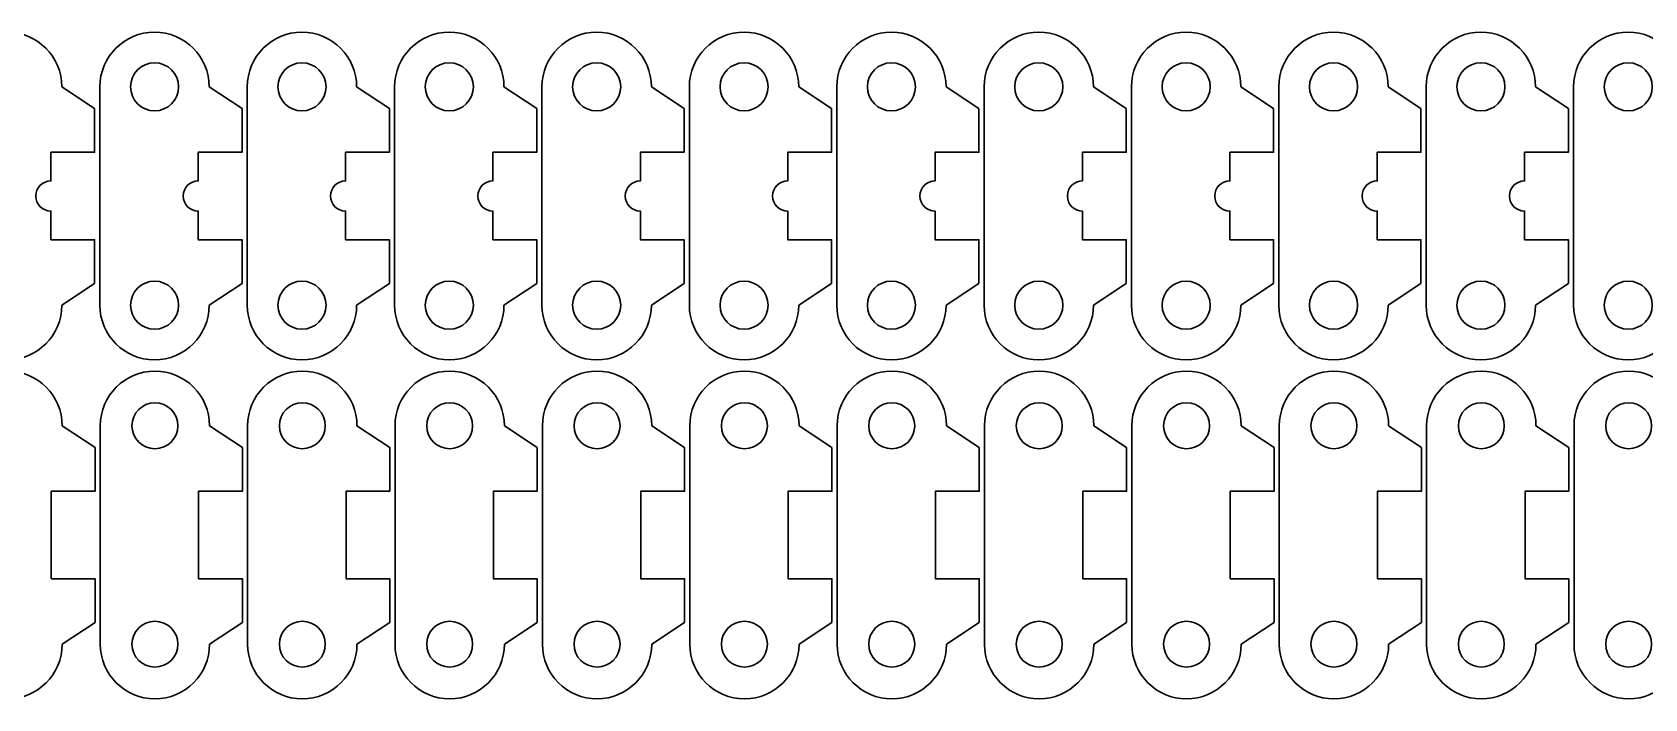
# Model space of a CAD drawing. Header units: inches. Extents: x 1117 to 1992, y -2324 to -585.
# Drawn here: x 1594.5 to 1668.3, y -2175.8 to -2145.3 of the extents above; entities that cross this region are included whole.
import ezdxf

# ---------------------------------------------------------------- set-up
doc = ezdxf.new("R2010")
doc.units = ezdxf.units.IN
doc.header["$MEASUREMENT"] = 0
doc.layers.add('Layer 1', color=7, linetype='Continuous')

msp = doc.modelspace()

# ---------------------------------------------------------------- linework, layer by layer
at = {"layer": 'Layer 1', "color": 18, "lineweight": 30, "true_color": 0x010101}
for points, knots in [([(1597.384, -2148.768), (1597.384, -2148.768), (1595.885, -2147.768), (1595.885, -2147.768), (1595.885, -2146.388), (1594.765, -2145.268), (1593.384, -2145.268), (1592.004, -2145.268), (1590.884, -2146.388), (1590.884, -2147.768), (1590.884, -2147.768), (1590.884, -2157.768), (1590.884, -2157.768), (1590.884, -2159.15), (1592.004, -2160.268), (1593.384, -2160.268), (1594.765, -2160.268), (1595.885, -2159.149), (1595.885, -2157.768), (1595.885, -2157.768), (1597.384, -2156.768), (1597.384, -2156.768), (1597.384, -2156.768), (1597.384, -2154.768), (1597.384, -2154.768), (1597.384, -2154.768), (1595.382, -2154.768), (1595.382, -2154.768), (1595.382, -2154.768), (1595.382, -2153.459), (1595.382, -2153.459), (1595.001, -2153.459), (1594.692, -2153.149), (1594.692, -2152.768), (1594.692, -2152.386), (1595.001, -2152.077), (1595.382, -2152.077), (1595.382, -2152.077), (1595.382, -2150.768), (1595.382, -2150.768), (1595.382, -2150.768), (1597.384, -2150.768), (1597.384, -2150.768), (1597.384, -2150.768), (1597.384, -2148.768), (1597.384, -2148.768)], [0, 0, 0, 0, 1, 1, 1, 2, 2, 2, 3, 3, 3, 4, 4, 4, 5, 5, 5, 6, 6, 6, 7, 7, 7, 8, 8, 8, 9, 9, 9, 10, 10, 10, 11, 11, 11, 12, 12, 12, 13, 13, 13, 14, 14, 14, 15, 15, 15, 15]), ([(1604.124, -2148.768), (1604.124, -2148.768), (1602.624, -2147.768), (1602.624, -2147.768), (1602.624, -2146.388), (1601.504, -2145.268), (1600.124, -2145.268), (1598.744, -2145.268), (1597.623, -2146.388), (1597.623, -2147.768), (1597.623, -2147.768), (1597.623, -2157.768), (1597.623, -2157.768), (1597.623, -2159.15), (1598.744, -2160.268), (1600.124, -2160.268), (1601.505, -2160.268), (1602.624, -2159.149), (1602.624, -2157.768), (1602.624, -2157.768), (1604.124, -2156.768), (1604.124, -2156.768), (1604.124, -2156.768), (1604.124, -2154.768), (1604.124, -2154.768), (1604.124, -2154.768), (1602.122, -2154.768), (1602.122, -2154.768), (1602.122, -2154.768), (1602.122, -2153.459), (1602.122, -2153.459), (1601.74, -2153.459), (1601.431, -2153.149), (1601.431, -2152.768), (1601.431, -2152.386), (1601.74, -2152.077), (1602.122, -2152.077), (1602.122, -2152.077), (1602.122, -2150.768), (1602.122, -2150.768), (1602.122, -2150.768), (1604.124, -2150.768), (1604.124, -2150.768), (1604.124, -2150.768), (1604.124, -2148.768), (1604.124, -2148.768)], [0, 0, 0, 0, 1, 1, 1, 2, 2, 2, 3, 3, 3, 4, 4, 4, 5, 5, 5, 6, 6, 6, 7, 7, 7, 8, 8, 8, 9, 9, 9, 10, 10, 10, 11, 11, 11, 12, 12, 12, 13, 13, 13, 14, 14, 14, 15, 15, 15, 15]), ([(1610.863, -2148.768), (1610.863, -2148.768), (1609.364, -2147.768), (1609.364, -2147.768), (1609.364, -2146.388), (1608.244, -2145.268), (1606.863, -2145.268), (1605.483, -2145.268), (1604.363, -2146.388), (1604.363, -2147.768), (1604.363, -2147.768), (1604.363, -2157.768), (1604.363, -2157.768), (1604.363, -2159.15), (1605.483, -2160.268), (1606.863, -2160.268), (1608.244, -2160.268), (1609.364, -2159.149), (1609.364, -2157.768), (1609.364, -2157.768), (1610.863, -2156.768), (1610.863, -2156.768), (1610.863, -2156.768), (1610.863, -2154.768), (1610.863, -2154.768), (1610.863, -2154.768), (1608.861, -2154.768), (1608.861, -2154.768), (1608.861, -2154.768), (1608.861, -2153.459), (1608.861, -2153.459), (1608.48, -2153.459), (1608.171, -2153.149), (1608.171, -2152.768), (1608.171, -2152.386), (1608.48, -2152.077), (1608.861, -2152.077), (1608.861, -2152.077), (1608.861, -2150.768), (1608.861, -2150.768), (1608.861, -2150.768), (1610.863, -2150.768), (1610.863, -2150.768), (1610.863, -2150.768), (1610.863, -2148.768), (1610.863, -2148.768)], [0, 0, 0, 0, 1, 1, 1, 2, 2, 2, 3, 3, 3, 4, 4, 4, 5, 5, 5, 6, 6, 6, 7, 7, 7, 8, 8, 8, 9, 9, 9, 10, 10, 10, 11, 11, 11, 12, 12, 12, 13, 13, 13, 14, 14, 14, 15, 15, 15, 15]), ([(1617.603, -2148.768), (1617.603, -2148.768), (1616.104, -2147.768), (1616.104, -2147.768), (1616.104, -2146.388), (1614.983, -2145.268), (1613.603, -2145.268), (1612.223, -2145.268), (1611.103, -2146.388), (1611.103, -2147.768), (1611.103, -2147.768), (1611.103, -2157.768), (1611.103, -2157.768), (1611.103, -2159.15), (1612.223, -2160.268), (1613.603, -2160.268), (1614.984, -2160.268), (1616.104, -2159.149), (1616.104, -2157.768), (1616.104, -2157.768), (1617.603, -2156.768), (1617.603, -2156.768), (1617.603, -2156.768), (1617.603, -2154.768), (1617.603, -2154.768), (1617.603, -2154.768), (1615.601, -2154.768), (1615.601, -2154.768), (1615.601, -2154.768), (1615.601, -2153.459), (1615.601, -2153.459), (1615.22, -2153.459), (1614.91, -2153.149), (1614.91, -2152.768), (1614.91, -2152.386), (1615.22, -2152.077), (1615.601, -2152.077), (1615.601, -2152.077), (1615.601, -2150.768), (1615.601, -2150.768), (1615.601, -2150.768), (1617.603, -2150.768), (1617.603, -2150.768), (1617.603, -2150.768), (1617.603, -2148.768), (1617.603, -2148.768)], [0, 0, 0, 0, 1, 1, 1, 2, 2, 2, 3, 3, 3, 4, 4, 4, 5, 5, 5, 6, 6, 6, 7, 7, 7, 8, 8, 8, 9, 9, 9, 10, 10, 10, 11, 11, 11, 12, 12, 12, 13, 13, 13, 14, 14, 14, 15, 15, 15, 15]), ([(1624.343, -2148.768), (1624.343, -2148.768), (1622.843, -2147.768), (1622.843, -2147.768), (1622.843, -2146.388), (1621.723, -2145.268), (1620.342, -2145.268), (1618.962, -2145.268), (1617.842, -2146.388), (1617.842, -2147.768), (1617.842, -2147.768), (1617.842, -2157.768), (1617.842, -2157.768), (1617.842, -2159.15), (1618.962, -2160.268), (1620.342, -2160.268), (1621.723, -2160.268), (1622.843, -2159.149), (1622.843, -2157.768), (1622.843, -2157.768), (1624.343, -2156.768), (1624.343, -2156.768), (1624.343, -2156.768), (1624.343, -2154.768), (1624.343, -2154.768), (1624.343, -2154.768), (1622.341, -2154.768), (1622.341, -2154.768), (1622.341, -2154.768), (1622.341, -2153.459), (1622.341, -2153.459), (1621.959, -2153.459), (1621.65, -2153.149), (1621.65, -2152.768), (1621.65, -2152.386), (1621.959, -2152.077), (1622.341, -2152.077), (1622.341, -2152.077), (1622.341, -2150.768), (1622.341, -2150.768), (1622.341, -2150.768), (1624.343, -2150.768), (1624.343, -2150.768), (1624.343, -2150.768), (1624.343, -2148.768), (1624.343, -2148.768)], [0, 0, 0, 0, 1, 1, 1, 2, 2, 2, 3, 3, 3, 4, 4, 4, 5, 5, 5, 6, 6, 6, 7, 7, 7, 8, 8, 8, 9, 9, 9, 10, 10, 10, 11, 11, 11, 12, 12, 12, 13, 13, 13, 14, 14, 14, 15, 15, 15, 15]), ([(1631.083, -2148.768), (1631.083, -2148.768), (1629.583, -2147.768), (1629.583, -2147.768), (1629.583, -2146.388), (1628.463, -2145.268), (1627.082, -2145.268), (1625.702, -2145.268), (1624.582, -2146.388), (1624.582, -2147.768), (1624.582, -2147.768), (1624.582, -2157.768), (1624.582, -2157.768), (1624.582, -2159.15), (1625.702, -2160.268), (1627.082, -2160.268), (1628.463, -2160.268), (1629.583, -2159.149), (1629.583, -2157.768), (1629.583, -2157.768), (1631.083, -2156.768), (1631.083, -2156.768), (1631.083, -2156.768), (1631.083, -2154.768), (1631.083, -2154.768), (1631.083, -2154.768), (1629.081, -2154.768), (1629.081, -2154.768), (1629.081, -2154.768), (1629.081, -2153.459), (1629.081, -2153.459), (1628.699, -2153.459), (1628.389, -2153.149), (1628.389, -2152.768), (1628.389, -2152.386), (1628.699, -2152.077), (1629.081, -2152.077), (1629.081, -2152.077), (1629.081, -2150.768), (1629.081, -2150.768), (1629.081, -2150.768), (1631.083, -2150.768), (1631.083, -2150.768), (1631.083, -2150.768), (1631.083, -2148.768), (1631.083, -2148.768)], [0, 0, 0, 0, 1, 1, 1, 2, 2, 2, 3, 3, 3, 4, 4, 4, 5, 5, 5, 6, 6, 6, 7, 7, 7, 8, 8, 8, 9, 9, 9, 10, 10, 10, 11, 11, 11, 12, 12, 12, 13, 13, 13, 14, 14, 14, 15, 15, 15, 15]), ([(1637.822, -2148.768), (1637.822, -2148.768), (1636.322, -2147.768), (1636.322, -2147.768), (1636.322, -2146.388), (1635.202, -2145.268), (1633.822, -2145.268), (1632.442, -2145.268), (1631.322, -2146.388), (1631.322, -2147.768), (1631.322, -2147.768), (1631.322, -2157.768), (1631.322, -2157.768), (1631.322, -2159.15), (1632.442, -2160.268), (1633.822, -2160.268), (1635.203, -2160.268), (1636.322, -2159.149), (1636.322, -2157.768), (1636.322, -2157.768), (1637.822, -2156.768), (1637.822, -2156.768), (1637.822, -2156.768), (1637.822, -2154.768), (1637.822, -2154.768), (1637.822, -2154.768), (1635.82, -2154.768), (1635.82, -2154.768), (1635.82, -2154.768), (1635.82, -2153.459), (1635.82, -2153.459), (1635.438, -2153.459), (1635.129, -2153.149), (1635.129, -2152.768), (1635.129, -2152.386), (1635.438, -2152.077), (1635.82, -2152.077), (1635.82, -2152.077), (1635.82, -2150.768), (1635.82, -2150.768), (1635.82, -2150.768), (1637.822, -2150.768), (1637.822, -2150.768), (1637.822, -2150.768), (1637.822, -2148.768), (1637.822, -2148.768)], [0, 0, 0, 0, 1, 1, 1, 2, 2, 2, 3, 3, 3, 4, 4, 4, 5, 5, 5, 6, 6, 6, 7, 7, 7, 8, 8, 8, 9, 9, 9, 10, 10, 10, 11, 11, 11, 12, 12, 12, 13, 13, 13, 14, 14, 14, 15, 15, 15, 15]), ([(1644.562, -2148.768), (1644.562, -2148.768), (1643.062, -2147.768), (1643.062, -2147.768), (1643.062, -2146.388), (1641.942, -2145.268), (1640.562, -2145.268), (1639.182, -2145.268), (1638.062, -2146.388), (1638.062, -2147.768), (1638.062, -2147.768), (1638.062, -2157.768), (1638.062, -2157.768), (1638.062, -2159.15), (1639.182, -2160.268), (1640.562, -2160.268), (1641.942, -2160.268), (1643.062, -2159.149), (1643.062, -2157.768), (1643.062, -2157.768), (1644.562, -2156.768), (1644.562, -2156.768), (1644.562, -2156.768), (1644.562, -2154.768), (1644.562, -2154.768), (1644.562, -2154.768), (1642.56, -2154.768), (1642.56, -2154.768), (1642.56, -2154.768), (1642.56, -2153.459), (1642.56, -2153.459), (1642.178, -2153.459), (1641.869, -2153.149), (1641.869, -2152.768), (1641.869, -2152.386), (1642.178, -2152.077), (1642.56, -2152.077), (1642.56, -2152.077), (1642.56, -2150.768), (1642.56, -2150.768), (1642.56, -2150.768), (1644.562, -2150.768), (1644.562, -2150.768), (1644.562, -2150.768), (1644.562, -2148.768), (1644.562, -2148.768)], [0, 0, 0, 0, 1, 1, 1, 2, 2, 2, 3, 3, 3, 4, 4, 4, 5, 5, 5, 6, 6, 6, 7, 7, 7, 8, 8, 8, 9, 9, 9, 10, 10, 10, 11, 11, 11, 12, 12, 12, 13, 13, 13, 14, 14, 14, 15, 15, 15, 15]), ([(1651.301, -2148.768), (1651.301, -2148.768), (1649.801, -2147.768), (1649.801, -2147.768), (1649.801, -2146.388), (1648.681, -2145.268), (1647.301, -2145.268), (1645.921, -2145.268), (1644.801, -2146.388), (1644.801, -2147.768), (1644.801, -2147.768), (1644.801, -2157.768), (1644.801, -2157.768), (1644.801, -2159.15), (1645.921, -2160.268), (1647.301, -2160.268), (1648.682, -2160.268), (1649.801, -2159.149), (1649.801, -2157.768), (1649.801, -2157.768), (1651.301, -2156.768), (1651.301, -2156.768), (1651.301, -2156.768), (1651.301, -2154.768), (1651.301, -2154.768), (1651.301, -2154.768), (1649.299, -2154.768), (1649.299, -2154.768), (1649.299, -2154.768), (1649.299, -2153.459), (1649.299, -2153.459), (1648.917, -2153.459), (1648.608, -2153.149), (1648.608, -2152.768), (1648.608, -2152.386), (1648.917, -2152.077), (1649.299, -2152.077), (1649.299, -2152.077), (1649.299, -2150.768), (1649.299, -2150.768), (1649.299, -2150.768), (1651.301, -2150.768), (1651.301, -2150.768), (1651.301, -2150.768), (1651.301, -2148.768), (1651.301, -2148.768)], [0, 0, 0, 0, 1, 1, 1, 2, 2, 2, 3, 3, 3, 4, 4, 4, 5, 5, 5, 6, 6, 6, 7, 7, 7, 8, 8, 8, 9, 9, 9, 10, 10, 10, 11, 11, 11, 12, 12, 12, 13, 13, 13, 14, 14, 14, 15, 15, 15, 15]), ([(1658.041, -2148.768), (1658.041, -2148.768), (1656.541, -2147.768), (1656.541, -2147.768), (1656.541, -2146.388), (1655.421, -2145.268), (1654.041, -2145.268), (1652.661, -2145.268), (1651.541, -2146.388), (1651.541, -2147.768), (1651.541, -2147.768), (1651.541, -2157.768), (1651.541, -2157.768), (1651.541, -2159.15), (1652.661, -2160.268), (1654.041, -2160.268), (1655.422, -2160.268), (1656.541, -2159.149), (1656.541, -2157.768), (1656.541, -2157.768), (1658.041, -2156.768), (1658.041, -2156.768), (1658.041, -2156.768), (1658.041, -2154.768), (1658.041, -2154.768), (1658.041, -2154.768), (1656.039, -2154.768), (1656.039, -2154.768), (1656.039, -2154.768), (1656.039, -2153.459), (1656.039, -2153.459), (1655.657, -2153.459), (1655.348, -2153.149), (1655.348, -2152.768), (1655.348, -2152.386), (1655.657, -2152.077), (1656.039, -2152.077), (1656.039, -2152.077), (1656.039, -2150.768), (1656.039, -2150.768), (1656.039, -2150.768), (1658.041, -2150.768), (1658.041, -2150.768), (1658.041, -2150.768), (1658.041, -2148.768), (1658.041, -2148.768)], [0, 0, 0, 0, 1, 1, 1, 2, 2, 2, 3, 3, 3, 4, 4, 4, 5, 5, 5, 6, 6, 6, 7, 7, 7, 8, 8, 8, 9, 9, 9, 10, 10, 10, 11, 11, 11, 12, 12, 12, 13, 13, 13, 14, 14, 14, 15, 15, 15, 15]), ([(1664.78, -2148.768), (1664.78, -2148.768), (1663.281, -2147.768), (1663.281, -2147.768), (1663.281, -2146.388), (1662.161, -2145.268), (1660.78, -2145.268), (1659.4, -2145.268), (1658.28, -2146.388), (1658.28, -2147.768), (1658.28, -2147.768), (1658.28, -2157.768), (1658.28, -2157.768), (1658.28, -2159.15), (1659.4, -2160.268), (1660.78, -2160.268), (1662.161, -2160.268), (1663.281, -2159.149), (1663.281, -2157.768), (1663.281, -2157.768), (1664.78, -2156.768), (1664.78, -2156.768), (1664.78, -2156.768), (1664.78, -2154.768), (1664.78, -2154.768), (1664.78, -2154.768), (1662.778, -2154.768), (1662.778, -2154.768), (1662.778, -2154.768), (1662.778, -2153.459), (1662.778, -2153.459), (1662.397, -2153.459), (1662.088, -2153.149), (1662.088, -2152.768), (1662.088, -2152.386), (1662.397, -2152.077), (1662.778, -2152.077), (1662.778, -2152.077), (1662.778, -2150.768), (1662.778, -2150.768), (1662.778, -2150.768), (1664.78, -2150.768), (1664.78, -2150.768), (1664.78, -2150.768), (1664.78, -2148.768), (1664.78, -2148.768)], [0, 0, 0, 0, 1, 1, 1, 2, 2, 2, 3, 3, 3, 4, 4, 4, 5, 5, 5, 6, 6, 6, 7, 7, 7, 8, 8, 8, 9, 9, 9, 10, 10, 10, 11, 11, 11, 12, 12, 12, 13, 13, 13, 14, 14, 14, 15, 15, 15, 15]), ([(1671.52, -2148.768), (1671.52, -2148.768), (1670.021, -2147.768), (1670.021, -2147.768), (1670.021, -2146.388), (1668.901, -2145.268), (1667.52, -2145.268), (1666.14, -2145.268), (1665.02, -2146.388), (1665.02, -2147.768), (1665.02, -2147.768), (1665.02, -2157.768), (1665.02, -2157.768), (1665.02, -2159.15), (1666.14, -2160.268), (1667.52, -2160.268), (1668.901, -2160.268), (1670.021, -2159.149), (1670.021, -2157.768), (1670.021, -2157.768), (1671.52, -2156.768), (1671.52, -2156.768), (1671.52, -2156.768), (1671.52, -2154.768), (1671.52, -2154.768), (1671.52, -2154.768), (1669.518, -2154.768), (1669.518, -2154.768), (1669.518, -2154.768), (1669.518, -2153.459), (1669.518, -2153.459), (1669.137, -2153.459), (1668.828, -2153.149), (1668.828, -2152.768), (1668.828, -2152.386), (1669.137, -2152.077), (1669.518, -2152.077), (1669.518, -2152.077), (1669.518, -2150.768), (1669.518, -2150.768), (1669.518, -2150.768), (1671.52, -2150.768), (1671.52, -2150.768), (1671.52, -2150.768), (1671.52, -2148.768), (1671.52, -2148.768)], [0, 0, 0, 0, 1, 1, 1, 2, 2, 2, 3, 3, 3, 4, 4, 4, 5, 5, 5, 6, 6, 6, 7, 7, 7, 8, 8, 8, 9, 9, 9, 10, 10, 10, 11, 11, 11, 12, 12, 12, 13, 13, 13, 14, 14, 14, 15, 15, 15, 15]), ([(1600.124, -2148.868), (1599.516, -2148.868), (1599.024, -2148.376), (1599.024, -2147.768), (1599.024, -2147.16), (1599.516, -2146.668), (1600.124, -2146.668), (1600.732, -2146.668), (1601.224, -2147.16), (1601.224, -2147.768), (1601.224, -2148.376), (1600.732, -2148.868), (1600.124, -2148.868)], [0, 0, 0, 0, 1, 1, 1, 2, 2, 2, 3, 3, 3, 4, 4, 4, 4]), ([(1606.864, -2148.868), (1606.256, -2148.868), (1605.764, -2148.376), (1605.764, -2147.768), (1605.764, -2147.16), (1606.256, -2146.668), (1606.864, -2146.668), (1607.472, -2146.668), (1607.964, -2147.16), (1607.964, -2147.768), (1607.964, -2148.376), (1607.471, -2148.868), (1606.864, -2148.868)], [0, 0, 0, 0, 1, 1, 1, 2, 2, 2, 3, 3, 3, 4, 4, 4, 4]), ([(1613.603, -2148.868), (1612.995, -2148.868), (1612.503, -2148.376), (1612.503, -2147.768), (1612.503, -2147.16), (1612.996, -2146.668), (1613.603, -2146.668), (1614.211, -2146.668), (1614.704, -2147.16), (1614.704, -2147.768), (1614.704, -2148.376), (1614.211, -2148.868), (1613.603, -2148.868)], [0, 0, 0, 0, 1, 1, 1, 2, 2, 2, 3, 3, 3, 4, 4, 4, 4]), ([(1620.343, -2148.868), (1619.735, -2148.868), (1619.243, -2148.376), (1619.243, -2147.768), (1619.243, -2147.16), (1619.736, -2146.668), (1620.343, -2146.668), (1620.951, -2146.668), (1621.443, -2147.16), (1621.443, -2147.768), (1621.443, -2148.376), (1620.95, -2148.868), (1620.343, -2148.868)], [0, 0, 0, 0, 1, 1, 1, 2, 2, 2, 3, 3, 3, 4, 4, 4, 4]), ([(1627.082, -2148.868), (1626.475, -2148.868), (1625.983, -2148.376), (1625.983, -2147.768), (1625.983, -2147.16), (1626.475, -2146.668), (1627.082, -2146.668), (1627.69, -2146.668), (1628.183, -2147.16), (1628.183, -2147.768), (1628.183, -2148.376), (1627.69, -2148.868), (1627.082, -2148.868)], [0, 0, 0, 0, 1, 1, 1, 2, 2, 2, 3, 3, 3, 4, 4, 4, 4]), ([(1633.822, -2148.868), (1633.215, -2148.868), (1632.722, -2148.376), (1632.722, -2147.768), (1632.722, -2147.16), (1633.215, -2146.668), (1633.822, -2146.668), (1634.43, -2146.668), (1634.922, -2147.16), (1634.922, -2147.768), (1634.922, -2148.376), (1634.429, -2148.868), (1633.822, -2148.868)], [0, 0, 0, 0, 1, 1, 1, 2, 2, 2, 3, 3, 3, 4, 4, 4, 4]), ([(1640.562, -2148.868), (1639.954, -2148.868), (1639.462, -2148.376), (1639.462, -2147.768), (1639.462, -2147.16), (1639.954, -2146.668), (1640.562, -2146.668), (1641.169, -2146.668), (1641.662, -2147.16), (1641.662, -2147.768), (1641.662, -2148.376), (1641.169, -2148.868), (1640.562, -2148.868)], [0, 0, 0, 0, 1, 1, 1, 2, 2, 2, 3, 3, 3, 4, 4, 4, 4]), ([(1647.301, -2148.868), (1646.694, -2148.868), (1646.202, -2148.376), (1646.202, -2147.768), (1646.202, -2147.16), (1646.694, -2146.668), (1647.301, -2146.668), (1647.909, -2146.668), (1648.402, -2147.16), (1648.402, -2147.768), (1648.402, -2148.376), (1647.909, -2148.868), (1647.301, -2148.868)], [0, 0, 0, 0, 1, 1, 1, 2, 2, 2, 3, 3, 3, 4, 4, 4, 4]), ([(1654.041, -2148.868), (1653.433, -2148.868), (1652.941, -2148.376), (1652.941, -2147.768), (1652.941, -2147.16), (1653.434, -2146.668), (1654.041, -2146.668), (1654.649, -2146.668), (1655.141, -2147.16), (1655.141, -2147.768), (1655.141, -2148.376), (1654.649, -2148.868), (1654.041, -2148.868)], [0, 0, 0, 0, 1, 1, 1, 2, 2, 2, 3, 3, 3, 4, 4, 4, 4]), ([(1660.781, -2148.868), (1660.173, -2148.868), (1659.681, -2148.376), (1659.681, -2147.768), (1659.681, -2147.16), (1660.174, -2146.668), (1660.781, -2146.668), (1661.389, -2146.668), (1661.881, -2147.16), (1661.881, -2147.768), (1661.881, -2148.376), (1661.388, -2148.868), (1660.781, -2148.868)], [0, 0, 0, 0, 1, 1, 1, 2, 2, 2, 3, 3, 3, 4, 4, 4, 4]), ([(1667.52, -2148.868), (1666.913, -2148.868), (1666.421, -2148.376), (1666.421, -2147.768), (1666.421, -2147.16), (1666.913, -2146.668), (1667.52, -2146.668), (1668.128, -2146.668), (1668.621, -2147.16), (1668.621, -2147.768), (1668.621, -2148.376), (1668.128, -2148.868), (1667.52, -2148.868)], [0, 0, 0, 0, 1, 1, 1, 2, 2, 2, 3, 3, 3, 4, 4, 4, 4]), ([(1600.124, -2158.868), (1599.516, -2158.868), (1599.024, -2158.375), (1599.024, -2157.768), (1599.024, -2157.16), (1599.516, -2156.667), (1600.124, -2156.667), (1600.732, -2156.667), (1601.224, -2157.16), (1601.224, -2157.768), (1601.224, -2158.375), (1600.732, -2158.868), (1600.124, -2158.868)], [0, 0, 0, 0, 1, 1, 1, 2, 2, 2, 3, 3, 3, 4, 4, 4, 4]), ([(1606.864, -2158.868), (1606.256, -2158.868), (1605.764, -2158.375), (1605.764, -2157.768), (1605.764, -2157.16), (1606.256, -2156.667), (1606.864, -2156.667), (1607.472, -2156.667), (1607.964, -2157.16), (1607.964, -2157.768), (1607.964, -2158.375), (1607.471, -2158.868), (1606.864, -2158.868)], [0, 0, 0, 0, 1, 1, 1, 2, 2, 2, 3, 3, 3, 4, 4, 4, 4]), ([(1613.603, -2158.868), (1612.995, -2158.868), (1612.503, -2158.375), (1612.503, -2157.768), (1612.503, -2157.16), (1612.996, -2156.667), (1613.603, -2156.667), (1614.211, -2156.667), (1614.704, -2157.16), (1614.704, -2157.768), (1614.704, -2158.375), (1614.211, -2158.868), (1613.603, -2158.868)], [0, 0, 0, 0, 1, 1, 1, 2, 2, 2, 3, 3, 3, 4, 4, 4, 4]), ([(1620.343, -2158.868), (1619.735, -2158.868), (1619.243, -2158.375), (1619.243, -2157.768), (1619.243, -2157.16), (1619.736, -2156.667), (1620.343, -2156.667), (1620.951, -2156.667), (1621.443, -2157.16), (1621.443, -2157.768), (1621.443, -2158.375), (1620.95, -2158.868), (1620.343, -2158.868)], [0, 0, 0, 0, 1, 1, 1, 2, 2, 2, 3, 3, 3, 4, 4, 4, 4]), ([(1627.082, -2158.868), (1626.475, -2158.868), (1625.983, -2158.375), (1625.983, -2157.768), (1625.983, -2157.16), (1626.475, -2156.667), (1627.082, -2156.667), (1627.69, -2156.667), (1628.183, -2157.16), (1628.183, -2157.768), (1628.183, -2158.375), (1627.69, -2158.868), (1627.082, -2158.868)], [0, 0, 0, 0, 1, 1, 1, 2, 2, 2, 3, 3, 3, 4, 4, 4, 4]), ([(1633.822, -2158.868), (1633.215, -2158.868), (1632.722, -2158.375), (1632.722, -2157.768), (1632.722, -2157.16), (1633.215, -2156.667), (1633.822, -2156.667), (1634.43, -2156.667), (1634.922, -2157.16), (1634.922, -2157.768), (1634.922, -2158.375), (1634.429, -2158.868), (1633.822, -2158.868)], [0, 0, 0, 0, 1, 1, 1, 2, 2, 2, 3, 3, 3, 4, 4, 4, 4]), ([(1640.562, -2158.868), (1639.954, -2158.868), (1639.462, -2158.375), (1639.462, -2157.768), (1639.462, -2157.16), (1639.954, -2156.667), (1640.562, -2156.667), (1641.169, -2156.667), (1641.662, -2157.16), (1641.662, -2157.768), (1641.662, -2158.375), (1641.169, -2158.868), (1640.562, -2158.868)], [0, 0, 0, 0, 1, 1, 1, 2, 2, 2, 3, 3, 3, 4, 4, 4, 4]), ([(1647.301, -2158.868), (1646.694, -2158.868), (1646.202, -2158.375), (1646.202, -2157.768), (1646.202, -2157.16), (1646.694, -2156.667), (1647.301, -2156.667), (1647.909, -2156.667), (1648.402, -2157.16), (1648.402, -2157.768), (1648.402, -2158.375), (1647.909, -2158.868), (1647.301, -2158.868)], [0, 0, 0, 0, 1, 1, 1, 2, 2, 2, 3, 3, 3, 4, 4, 4, 4]), ([(1654.041, -2158.868), (1653.433, -2158.868), (1652.941, -2158.375), (1652.941, -2157.768), (1652.941, -2157.16), (1653.434, -2156.667), (1654.041, -2156.667), (1654.649, -2156.667), (1655.141, -2157.16), (1655.141, -2157.768), (1655.141, -2158.375), (1654.649, -2158.868), (1654.041, -2158.868)], [0, 0, 0, 0, 1, 1, 1, 2, 2, 2, 3, 3, 3, 4, 4, 4, 4]), ([(1660.781, -2158.868), (1660.173, -2158.868), (1659.681, -2158.375), (1659.681, -2157.768), (1659.681, -2157.16), (1660.174, -2156.667), (1660.781, -2156.667), (1661.389, -2156.667), (1661.881, -2157.16), (1661.881, -2157.768), (1661.881, -2158.375), (1661.388, -2158.868), (1660.781, -2158.868)], [0, 0, 0, 0, 1, 1, 1, 2, 2, 2, 3, 3, 3, 4, 4, 4, 4]), ([(1667.52, -2158.868), (1666.913, -2158.868), (1666.421, -2158.375), (1666.421, -2157.768), (1666.421, -2157.16), (1666.913, -2156.667), (1667.52, -2156.667), (1668.128, -2156.667), (1668.621, -2157.16), (1668.621, -2157.768), (1668.621, -2158.375), (1668.128, -2158.868), (1667.52, -2158.868)], [0, 0, 0, 0, 1, 1, 1, 2, 2, 2, 3, 3, 3, 4, 4, 4, 4]), ([(1593.4, -2175.79), (1594.781, -2175.79), (1595.901, -2174.671), (1595.901, -2173.29), (1595.901, -2173.29), (1597.401, -2172.29), (1597.401, -2172.29), (1597.401, -2172.29), (1597.401, -2170.29), (1597.401, -2170.29), (1597.401, -2170.29), (1595.399, -2170.29), (1595.399, -2170.29), (1595.399, -2170.29), (1595.399, -2166.29), (1595.399, -2166.29), (1595.399, -2166.29), (1597.401, -2166.29), (1597.401, -2166.29), (1597.401, -2166.29), (1597.401, -2164.29), (1597.401, -2164.29), (1597.401, -2164.29), (1595.901, -2163.29), (1595.901, -2163.29), (1595.901, -2161.909), (1594.781, -2160.79), (1593.4, -2160.79), (1592.02, -2160.79), (1590.9, -2161.909), (1590.9, -2163.29), (1590.9, -2163.29), (1590.9, -2173.29), (1590.9, -2173.29), (1590.9, -2174.671), (1592.019, -2175.79), (1593.4, -2175.79)], [0, 0, 0, 0, 1, 1, 1, 2, 2, 2, 3, 3, 3, 4, 4, 4, 5, 5, 5, 6, 6, 6, 7, 7, 7, 8, 8, 8, 9, 9, 9, 10, 10, 10, 11, 11, 11, 12, 12, 12, 12]), ([(1600.14, -2175.79), (1601.521, -2175.79), (1602.641, -2174.671), (1602.641, -2173.29), (1602.641, -2173.29), (1604.14, -2172.29), (1604.14, -2172.29), (1604.14, -2172.29), (1604.14, -2170.29), (1604.14, -2170.29), (1604.14, -2170.29), (1602.139, -2170.29), (1602.139, -2170.29), (1602.139, -2170.29), (1602.139, -2166.29), (1602.139, -2166.29), (1602.139, -2166.29), (1604.14, -2166.29), (1604.14, -2166.29), (1604.14, -2166.29), (1604.14, -2164.29), (1604.14, -2164.29), (1604.14, -2164.29), (1602.641, -2163.29), (1602.641, -2163.29), (1602.641, -2161.909), (1601.521, -2160.79), (1600.14, -2160.79), (1598.76, -2160.79), (1597.64, -2161.909), (1597.64, -2163.29), (1597.64, -2163.29), (1597.64, -2173.29), (1597.64, -2173.29), (1597.64, -2174.671), (1598.76, -2175.79), (1600.14, -2175.79)], [0, 0, 0, 0, 1, 1, 1, 2, 2, 2, 3, 3, 3, 4, 4, 4, 5, 5, 5, 6, 6, 6, 7, 7, 7, 8, 8, 8, 9, 9, 9, 10, 10, 10, 11, 11, 11, 12, 12, 12, 12]), ([(1606.88, -2175.79), (1608.261, -2175.79), (1609.38, -2174.671), (1609.38, -2173.29), (1609.38, -2173.29), (1610.88, -2172.29), (1610.88, -2172.29), (1610.88, -2172.29), (1610.88, -2170.29), (1610.88, -2170.29), (1610.88, -2170.29), (1608.879, -2170.29), (1608.879, -2170.29), (1608.879, -2170.29), (1608.879, -2166.29), (1608.879, -2166.29), (1608.879, -2166.29), (1610.88, -2166.29), (1610.88, -2166.29), (1610.88, -2166.29), (1610.88, -2164.29), (1610.88, -2164.29), (1610.88, -2164.29), (1609.38, -2163.29), (1609.38, -2163.29), (1609.38, -2161.909), (1608.261, -2160.79), (1606.88, -2160.79), (1605.5, -2160.79), (1604.38, -2161.909), (1604.38, -2163.29), (1604.38, -2163.29), (1604.38, -2173.29), (1604.38, -2173.29), (1604.38, -2174.671), (1605.499, -2175.79), (1606.88, -2175.79)], [0, 0, 0, 0, 1, 1, 1, 2, 2, 2, 3, 3, 3, 4, 4, 4, 5, 5, 5, 6, 6, 6, 7, 7, 7, 8, 8, 8, 9, 9, 9, 10, 10, 10, 11, 11, 11, 12, 12, 12, 12]), ([(1613.62, -2175.79), (1615.001, -2175.79), (1616.12, -2174.671), (1616.12, -2173.29), (1616.12, -2173.29), (1617.62, -2172.29), (1617.62, -2172.29), (1617.62, -2172.29), (1617.62, -2170.29), (1617.62, -2170.29), (1617.62, -2170.29), (1615.619, -2170.29), (1615.619, -2170.29), (1615.619, -2170.29), (1615.619, -2166.29), (1615.619, -2166.29), (1615.619, -2166.29), (1617.62, -2166.29), (1617.62, -2166.29), (1617.62, -2166.29), (1617.62, -2164.29), (1617.62, -2164.29), (1617.62, -2164.29), (1616.12, -2163.29), (1616.12, -2163.29), (1616.12, -2161.909), (1615.001, -2160.79), (1613.62, -2160.79), (1612.24, -2160.79), (1611.12, -2161.909), (1611.12, -2163.29), (1611.12, -2163.29), (1611.12, -2173.29), (1611.12, -2173.29), (1611.12, -2174.671), (1612.24, -2175.79), (1613.62, -2175.79)], [0, 0, 0, 0, 1, 1, 1, 2, 2, 2, 3, 3, 3, 4, 4, 4, 5, 5, 5, 6, 6, 6, 7, 7, 7, 8, 8, 8, 9, 9, 9, 10, 10, 10, 11, 11, 11, 12, 12, 12, 12]), ([(1620.36, -2175.79), (1621.74, -2175.79), (1622.86, -2174.671), (1622.86, -2173.29), (1622.86, -2173.29), (1624.36, -2172.29), (1624.36, -2172.29), (1624.36, -2172.29), (1624.36, -2170.29), (1624.36, -2170.29), (1624.36, -2170.29), (1622.358, -2170.29), (1622.358, -2170.29), (1622.358, -2170.29), (1622.358, -2166.29), (1622.358, -2166.29), (1622.358, -2166.29), (1624.36, -2166.29), (1624.36, -2166.29), (1624.36, -2166.29), (1624.36, -2164.29), (1624.36, -2164.29), (1624.36, -2164.29), (1622.86, -2163.29), (1622.86, -2163.29), (1622.86, -2161.909), (1621.74, -2160.79), (1620.36, -2160.79), (1618.979, -2160.79), (1617.86, -2161.909), (1617.86, -2163.29), (1617.86, -2163.29), (1617.86, -2173.29), (1617.86, -2173.29), (1617.86, -2174.671), (1618.979, -2175.79), (1620.36, -2175.79)], [0, 0, 0, 0, 1, 1, 1, 2, 2, 2, 3, 3, 3, 4, 4, 4, 5, 5, 5, 6, 6, 6, 7, 7, 7, 8, 8, 8, 9, 9, 9, 10, 10, 10, 11, 11, 11, 12, 12, 12, 12]), ([(1627.1, -2175.79), (1628.481, -2175.79), (1629.6, -2174.671), (1629.6, -2173.29), (1629.6, -2173.29), (1631.1, -2172.29), (1631.1, -2172.29), (1631.1, -2172.29), (1631.1, -2170.29), (1631.1, -2170.29), (1631.1, -2170.29), (1629.098, -2170.29), (1629.098, -2170.29), (1629.098, -2170.29), (1629.098, -2166.29), (1629.098, -2166.29), (1629.098, -2166.29), (1631.1, -2166.29), (1631.1, -2166.29), (1631.1, -2166.29), (1631.1, -2164.29), (1631.1, -2164.29), (1631.1, -2164.29), (1629.6, -2163.29), (1629.6, -2163.29), (1629.6, -2161.909), (1628.481, -2160.79), (1627.1, -2160.79), (1625.72, -2160.79), (1624.6, -2161.909), (1624.6, -2163.29), (1624.6, -2163.29), (1624.6, -2173.29), (1624.6, -2173.29), (1624.6, -2174.671), (1625.72, -2175.79), (1627.1, -2175.79)], [0, 0, 0, 0, 1, 1, 1, 2, 2, 2, 3, 3, 3, 4, 4, 4, 5, 5, 5, 6, 6, 6, 7, 7, 7, 8, 8, 8, 9, 9, 9, 10, 10, 10, 11, 11, 11, 12, 12, 12, 12]), ([(1633.84, -2175.79), (1635.22, -2175.79), (1636.34, -2174.671), (1636.34, -2173.29), (1636.34, -2173.29), (1637.84, -2172.29), (1637.84, -2172.29), (1637.84, -2172.29), (1637.84, -2170.29), (1637.84, -2170.29), (1637.84, -2170.29), (1635.838, -2170.29), (1635.838, -2170.29), (1635.838, -2170.29), (1635.838, -2166.29), (1635.838, -2166.29), (1635.838, -2166.29), (1637.84, -2166.29), (1637.84, -2166.29), (1637.84, -2166.29), (1637.84, -2164.29), (1637.84, -2164.29), (1637.84, -2164.29), (1636.34, -2163.29), (1636.34, -2163.29), (1636.34, -2161.909), (1635.22, -2160.79), (1633.84, -2160.79), (1632.46, -2160.79), (1631.34, -2161.909), (1631.34, -2163.29), (1631.34, -2163.29), (1631.34, -2173.29), (1631.34, -2173.29), (1631.34, -2174.671), (1632.46, -2175.79), (1633.84, -2175.79)], [0, 0, 0, 0, 1, 1, 1, 2, 2, 2, 3, 3, 3, 4, 4, 4, 5, 5, 5, 6, 6, 6, 7, 7, 7, 8, 8, 8, 9, 9, 9, 10, 10, 10, 11, 11, 11, 12, 12, 12, 12]), ([(1640.58, -2175.79), (1641.961, -2175.79), (1643.08, -2174.671), (1643.08, -2173.29), (1643.08, -2173.29), (1644.58, -2172.29), (1644.58, -2172.29), (1644.58, -2172.29), (1644.58, -2170.29), (1644.58, -2170.29), (1644.58, -2170.29), (1642.578, -2170.29), (1642.578, -2170.29), (1642.578, -2170.29), (1642.578, -2166.29), (1642.578, -2166.29), (1642.578, -2166.29), (1644.58, -2166.29), (1644.58, -2166.29), (1644.58, -2166.29), (1644.58, -2164.29), (1644.58, -2164.29), (1644.58, -2164.29), (1643.08, -2163.29), (1643.08, -2163.29), (1643.08, -2161.909), (1641.961, -2160.79), (1640.58, -2160.79), (1639.2, -2160.79), (1638.08, -2161.909), (1638.08, -2163.29), (1638.08, -2163.29), (1638.08, -2173.29), (1638.08, -2173.29), (1638.08, -2174.671), (1639.2, -2175.79), (1640.58, -2175.79)], [0, 0, 0, 0, 1, 1, 1, 2, 2, 2, 3, 3, 3, 4, 4, 4, 5, 5, 5, 6, 6, 6, 7, 7, 7, 8, 8, 8, 9, 9, 9, 10, 10, 10, 11, 11, 11, 12, 12, 12, 12]), ([(1647.32, -2175.79), (1648.7, -2175.79), (1649.82, -2174.671), (1649.82, -2173.29), (1649.82, -2173.29), (1651.32, -2172.29), (1651.32, -2172.29), (1651.32, -2172.29), (1651.32, -2170.29), (1651.32, -2170.29), (1651.32, -2170.29), (1649.318, -2170.29), (1649.318, -2170.29), (1649.318, -2170.29), (1649.318, -2166.29), (1649.318, -2166.29), (1649.318, -2166.29), (1651.32, -2166.29), (1651.32, -2166.29), (1651.32, -2166.29), (1651.32, -2164.29), (1651.32, -2164.29), (1651.32, -2164.29), (1649.82, -2163.29), (1649.82, -2163.29), (1649.82, -2161.909), (1648.7, -2160.79), (1647.32, -2160.79), (1645.939, -2160.79), (1644.819, -2161.909), (1644.819, -2163.29), (1644.819, -2163.29), (1644.819, -2173.29), (1644.819, -2173.29), (1644.819, -2174.671), (1645.939, -2175.79), (1647.32, -2175.79)], [0, 0, 0, 0, 1, 1, 1, 2, 2, 2, 3, 3, 3, 4, 4, 4, 5, 5, 5, 6, 6, 6, 7, 7, 7, 8, 8, 8, 9, 9, 9, 10, 10, 10, 11, 11, 11, 12, 12, 12, 12]), ([(1654.06, -2175.79), (1655.441, -2175.79), (1656.561, -2174.671), (1656.561, -2173.29), (1656.561, -2173.29), (1658.061, -2172.29), (1658.061, -2172.29), (1658.061, -2172.29), (1658.061, -2170.29), (1658.061, -2170.29), (1658.061, -2170.29), (1656.059, -2170.29), (1656.059, -2170.29), (1656.059, -2170.29), (1656.059, -2166.29), (1656.059, -2166.29), (1656.059, -2166.29), (1658.061, -2166.29), (1658.061, -2166.29), (1658.061, -2166.29), (1658.061, -2164.29), (1658.061, -2164.29), (1658.061, -2164.29), (1656.561, -2163.29), (1656.561, -2163.29), (1656.561, -2161.909), (1655.441, -2160.79), (1654.06, -2160.79), (1652.68, -2160.79), (1651.56, -2161.909), (1651.56, -2163.29), (1651.56, -2163.29), (1651.56, -2173.29), (1651.56, -2173.29), (1651.56, -2174.671), (1652.679, -2175.79), (1654.06, -2175.79)], [0, 0, 0, 0, 1, 1, 1, 2, 2, 2, 3, 3, 3, 4, 4, 4, 5, 5, 5, 6, 6, 6, 7, 7, 7, 8, 8, 8, 9, 9, 9, 10, 10, 10, 11, 11, 11, 12, 12, 12, 12]), ([(1660.8, -2175.79), (1662.18, -2175.79), (1663.3, -2174.671), (1663.3, -2173.29), (1663.3, -2173.29), (1664.8, -2172.29), (1664.8, -2172.29), (1664.8, -2172.29), (1664.8, -2170.29), (1664.8, -2170.29), (1664.8, -2170.29), (1662.798, -2170.29), (1662.798, -2170.29), (1662.798, -2170.29), (1662.798, -2166.29), (1662.798, -2166.29), (1662.798, -2166.29), (1664.8, -2166.29), (1664.8, -2166.29), (1664.8, -2166.29), (1664.8, -2164.29), (1664.8, -2164.29), (1664.8, -2164.29), (1663.3, -2163.29), (1663.3, -2163.29), (1663.3, -2161.909), (1662.18, -2160.79), (1660.8, -2160.79), (1659.419, -2160.79), (1658.3, -2161.909), (1658.3, -2163.29), (1658.3, -2163.29), (1658.3, -2173.29), (1658.3, -2173.29), (1658.299, -2174.671), (1659.419, -2175.79), (1660.8, -2175.79)], [0, 0, 0, 0, 1, 1, 1, 2, 2, 2, 3, 3, 3, 4, 4, 4, 5, 5, 5, 6, 6, 6, 7, 7, 7, 8, 8, 8, 9, 9, 9, 10, 10, 10, 11, 11, 11, 12, 12, 12, 12]), ([(1667.54, -2175.79), (1668.92, -2175.79), (1670.041, -2174.671), (1670.041, -2173.29), (1670.041, -2173.29), (1671.54, -2172.29), (1671.54, -2172.29), (1671.54, -2172.29), (1671.54, -2170.29), (1671.54, -2170.29), (1671.54, -2170.29), (1669.538, -2170.29), (1669.538, -2170.29), (1669.538, -2170.29), (1669.538, -2166.29), (1669.538, -2166.29), (1669.538, -2166.29), (1671.54, -2166.29), (1671.54, -2166.29), (1671.54, -2166.29), (1671.54, -2164.29), (1671.54, -2164.29), (1671.54, -2164.29), (1670.041, -2163.29), (1670.041, -2163.29), (1670.041, -2161.909), (1668.921, -2160.79), (1667.54, -2160.79), (1666.16, -2160.79), (1665.039, -2161.909), (1665.039, -2163.29), (1665.039, -2163.29), (1665.039, -2173.29), (1665.039, -2173.29), (1665.04, -2174.671), (1666.16, -2175.79), (1667.54, -2175.79)], [0, 0, 0, 0, 1, 1, 1, 2, 2, 2, 3, 3, 3, 4, 4, 4, 5, 5, 5, 6, 6, 6, 7, 7, 7, 8, 8, 8, 9, 9, 9, 10, 10, 10, 11, 11, 11, 12, 12, 12, 12]), ([(1600.14, -2164.34), (1599.56, -2164.34), (1599.09, -2163.87), (1599.09, -2163.29), (1599.09, -2162.71), (1599.56, -2162.239), (1600.14, -2162.239), (1600.721, -2162.239), (1601.191, -2162.71), (1601.191, -2163.29), (1601.191, -2163.87), (1600.721, -2164.34), (1600.14, -2164.34)], [0, 0, 0, 0, 1, 1, 1, 2, 2, 2, 3, 3, 3, 4, 4, 4, 4]), ([(1606.88, -2164.34), (1606.3, -2164.34), (1605.83, -2163.87), (1605.83, -2163.29), (1605.83, -2162.71), (1606.3, -2162.239), (1606.88, -2162.239), (1607.461, -2162.239), (1607.93, -2162.71), (1607.93, -2163.29), (1607.93, -2163.87), (1607.46, -2164.34), (1606.88, -2164.34)], [0, 0, 0, 0, 1, 1, 1, 2, 2, 2, 3, 3, 3, 4, 4, 4, 4]), ([(1613.62, -2164.34), (1613.04, -2164.34), (1612.57, -2163.87), (1612.57, -2163.29), (1612.57, -2162.71), (1613.04, -2162.239), (1613.62, -2162.239), (1614.201, -2162.239), (1614.671, -2162.71), (1614.671, -2163.29), (1614.67, -2163.87), (1614.2, -2164.34), (1613.62, -2164.34)], [0, 0, 0, 0, 1, 1, 1, 2, 2, 2, 3, 3, 3, 4, 4, 4, 4]), ([(1620.36, -2164.34), (1619.779, -2164.34), (1619.309, -2163.87), (1619.309, -2163.29), (1619.309, -2162.71), (1619.779, -2162.239), (1620.36, -2162.239), (1620.94, -2162.239), (1621.41, -2162.71), (1621.41, -2163.29), (1621.41, -2163.87), (1620.94, -2164.34), (1620.36, -2164.34)], [0, 0, 0, 0, 1, 1, 1, 2, 2, 2, 3, 3, 3, 4, 4, 4, 4]), ([(1627.1, -2164.34), (1626.52, -2164.34), (1626.05, -2163.87), (1626.05, -2163.29), (1626.05, -2162.71), (1626.52, -2162.239), (1627.1, -2162.239), (1627.68, -2162.239), (1628.151, -2162.71), (1628.151, -2163.29), (1628.15, -2163.87), (1627.68, -2164.34), (1627.1, -2164.34)], [0, 0, 0, 0, 1, 1, 1, 2, 2, 2, 3, 3, 3, 4, 4, 4, 4]), ([(1633.84, -2164.34), (1633.259, -2164.34), (1632.79, -2163.87), (1632.79, -2163.29), (1632.79, -2162.71), (1633.259, -2162.239), (1633.84, -2162.239), (1634.42, -2162.239), (1634.89, -2162.71), (1634.89, -2163.29), (1634.89, -2163.87), (1634.42, -2164.34), (1633.84, -2164.34)], [0, 0, 0, 0, 1, 1, 1, 2, 2, 2, 3, 3, 3, 4, 4, 4, 4]), ([(1640.58, -2164.34), (1640, -2164.34), (1639.53, -2163.87), (1639.53, -2163.29), (1639.53, -2162.71), (1640, -2162.239), (1640.58, -2162.239), (1641.16, -2162.239), (1641.631, -2162.71), (1641.631, -2163.29), (1641.63, -2163.87), (1641.16, -2164.34), (1640.58, -2164.34)], [0, 0, 0, 0, 1, 1, 1, 2, 2, 2, 3, 3, 3, 4, 4, 4, 4]), ([(1647.32, -2164.34), (1646.739, -2164.34), (1646.269, -2163.87), (1646.269, -2163.29), (1646.269, -2162.71), (1646.739, -2162.239), (1647.32, -2162.239), (1647.9, -2162.239), (1648.37, -2162.71), (1648.37, -2163.29), (1648.37, -2163.87), (1647.9, -2164.34), (1647.32, -2164.34)], [0, 0, 0, 0, 1, 1, 1, 2, 2, 2, 3, 3, 3, 4, 4, 4, 4]), ([(1654.06, -2164.34), (1653.48, -2164.34), (1653.01, -2163.87), (1653.01, -2163.29), (1653.01, -2162.71), (1653.48, -2162.239), (1654.06, -2162.239), (1654.64, -2162.239), (1655.111, -2162.71), (1655.111, -2163.29), (1655.11, -2163.87), (1654.64, -2164.34), (1654.06, -2164.34)], [0, 0, 0, 0, 1, 1, 1, 2, 2, 2, 3, 3, 3, 4, 4, 4, 4]), ([(1660.8, -2164.34), (1660.219, -2164.34), (1659.75, -2163.87), (1659.75, -2163.29), (1659.75, -2162.71), (1660.22, -2162.239), (1660.8, -2162.239), (1661.38, -2162.239), (1661.85, -2162.71), (1661.85, -2163.29), (1661.85, -2163.87), (1661.38, -2164.34), (1660.8, -2164.34)], [0, 0, 0, 0, 1, 1, 1, 2, 2, 2, 3, 3, 3, 4, 4, 4, 4]), ([(1667.54, -2164.34), (1666.959, -2164.34), (1666.49, -2163.87), (1666.49, -2163.29), (1666.49, -2162.71), (1666.959, -2162.239), (1667.54, -2162.239), (1668.12, -2162.239), (1668.59, -2162.71), (1668.59, -2163.29), (1668.59, -2163.87), (1668.12, -2164.34), (1667.54, -2164.34)], [0, 0, 0, 0, 1, 1, 1, 2, 2, 2, 3, 3, 3, 4, 4, 4, 4]), ([(1600.14, -2174.34), (1599.56, -2174.34), (1599.09, -2173.87), (1599.09, -2173.29), (1599.09, -2172.709), (1599.56, -2172.239), (1600.14, -2172.239), (1600.721, -2172.239), (1601.191, -2172.709), (1601.191, -2173.29), (1601.191, -2173.87), (1600.721, -2174.34), (1600.14, -2174.34)], [0, 0, 0, 0, 1, 1, 1, 2, 2, 2, 3, 3, 3, 4, 4, 4, 4]), ([(1606.88, -2174.34), (1606.3, -2174.34), (1605.83, -2173.87), (1605.83, -2173.29), (1605.83, -2172.709), (1606.3, -2172.239), (1606.88, -2172.239), (1607.461, -2172.239), (1607.93, -2172.709), (1607.93, -2173.29), (1607.93, -2173.87), (1607.46, -2174.34), (1606.88, -2174.34)], [0, 0, 0, 0, 1, 1, 1, 2, 2, 2, 3, 3, 3, 4, 4, 4, 4]), ([(1613.62, -2174.34), (1613.04, -2174.34), (1612.57, -2173.87), (1612.57, -2173.29), (1612.57, -2172.709), (1613.04, -2172.239), (1613.62, -2172.239), (1614.201, -2172.239), (1614.671, -2172.709), (1614.671, -2173.29), (1614.67, -2173.87), (1614.2, -2174.34), (1613.62, -2174.34)], [0, 0, 0, 0, 1, 1, 1, 2, 2, 2, 3, 3, 3, 4, 4, 4, 4]), ([(1620.36, -2174.34), (1619.779, -2174.34), (1619.309, -2173.87), (1619.309, -2173.29), (1619.309, -2172.709), (1619.779, -2172.239), (1620.36, -2172.239), (1620.94, -2172.239), (1621.41, -2172.709), (1621.41, -2173.29), (1621.41, -2173.87), (1620.94, -2174.34), (1620.36, -2174.34)], [0, 0, 0, 0, 1, 1, 1, 2, 2, 2, 3, 3, 3, 4, 4, 4, 4]), ([(1627.1, -2174.34), (1626.52, -2174.34), (1626.05, -2173.87), (1626.05, -2173.29), (1626.05, -2172.709), (1626.52, -2172.239), (1627.1, -2172.239), (1627.68, -2172.239), (1628.151, -2172.709), (1628.151, -2173.29), (1628.15, -2173.87), (1627.68, -2174.34), (1627.1, -2174.34)], [0, 0, 0, 0, 1, 1, 1, 2, 2, 2, 3, 3, 3, 4, 4, 4, 4]), ([(1633.84, -2174.34), (1633.259, -2174.34), (1632.79, -2173.87), (1632.79, -2173.29), (1632.79, -2172.709), (1633.259, -2172.239), (1633.84, -2172.239), (1634.42, -2172.239), (1634.89, -2172.709), (1634.89, -2173.29), (1634.89, -2173.87), (1634.42, -2174.34), (1633.84, -2174.34)], [0, 0, 0, 0, 1, 1, 1, 2, 2, 2, 3, 3, 3, 4, 4, 4, 4]), ([(1640.58, -2174.34), (1640, -2174.34), (1639.53, -2173.87), (1639.53, -2173.29), (1639.53, -2172.709), (1640, -2172.239), (1640.58, -2172.239), (1641.16, -2172.239), (1641.631, -2172.709), (1641.631, -2173.29), (1641.63, -2173.87), (1641.16, -2174.34), (1640.58, -2174.34)], [0, 0, 0, 0, 1, 1, 1, 2, 2, 2, 3, 3, 3, 4, 4, 4, 4]), ([(1647.32, -2174.34), (1646.739, -2174.34), (1646.269, -2173.87), (1646.269, -2173.29), (1646.269, -2172.709), (1646.739, -2172.239), (1647.32, -2172.239), (1647.9, -2172.239), (1648.37, -2172.709), (1648.37, -2173.29), (1648.37, -2173.87), (1647.9, -2174.34), (1647.32, -2174.34)], [0, 0, 0, 0, 1, 1, 1, 2, 2, 2, 3, 3, 3, 4, 4, 4, 4]), ([(1654.06, -2174.34), (1653.48, -2174.34), (1653.01, -2173.87), (1653.01, -2173.29), (1653.01, -2172.709), (1653.48, -2172.239), (1654.06, -2172.239), (1654.64, -2172.239), (1655.111, -2172.709), (1655.111, -2173.29), (1655.11, -2173.87), (1654.64, -2174.34), (1654.06, -2174.34)], [0, 0, 0, 0, 1, 1, 1, 2, 2, 2, 3, 3, 3, 4, 4, 4, 4]), ([(1660.8, -2174.34), (1660.219, -2174.34), (1659.75, -2173.87), (1659.75, -2173.29), (1659.75, -2172.709), (1660.22, -2172.239), (1660.8, -2172.239), (1661.38, -2172.239), (1661.85, -2172.709), (1661.85, -2173.29), (1661.85, -2173.87), (1661.38, -2174.34), (1660.8, -2174.34)], [0, 0, 0, 0, 1, 1, 1, 2, 2, 2, 3, 3, 3, 4, 4, 4, 4]), ([(1667.54, -2174.34), (1666.959, -2174.34), (1666.49, -2173.87), (1666.49, -2173.29), (1666.49, -2172.709), (1666.959, -2172.239), (1667.54, -2172.239), (1668.12, -2172.239), (1668.59, -2172.709), (1668.59, -2173.29), (1668.59, -2173.87), (1668.12, -2174.34), (1667.54, -2174.34)], [0, 0, 0, 0, 1, 1, 1, 2, 2, 2, 3, 3, 3, 4, 4, 4, 4])]:
    msp.add_open_spline(points, degree=3, knots=knots, dxfattribs=at)

doc.saveas('drawing.dxf')
